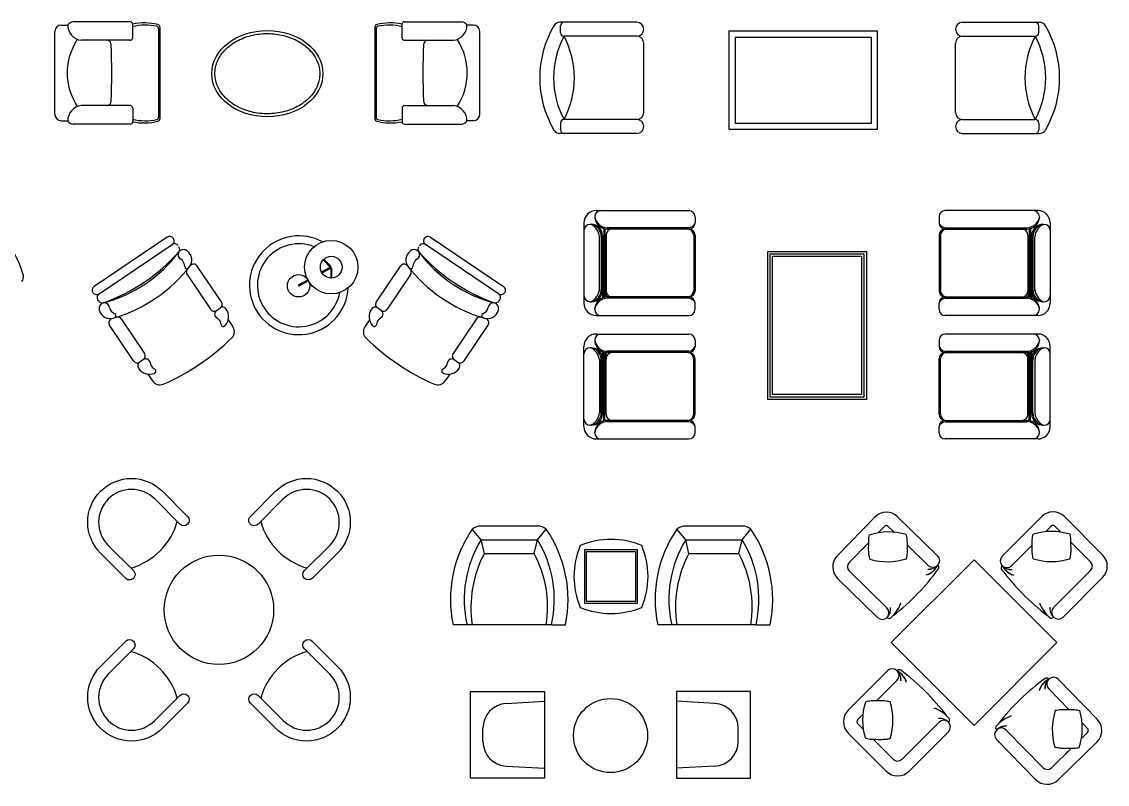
# Model space of a CAD drawing. Header units: inches. Extents: x -1722 to 16025, y 4938 to 18448.
# Drawn here: x 7227 to 16025, y 12135 to 18312 of the extents above; entities that cross this region are included whole.
import ezdxf

# ---------------------------------------------------------------- set-up
doc = ezdxf.new("R2010")
doc.units = ezdxf.units.IN
doc.header["$MEASUREMENT"] = 0
doc.layers.add('freecads.com', color=7, linetype='Continuous')

msp = doc.modelspace()

# ---------------------------------------------------------------- linework, layer by layer
at = {"layer": 'freecads.com'}
for p, q in [((7673.6, 18312.2), (7644, 18312.2)), ((8106.4, 18312.2), (7673.6, 18312.2)), ((10329, 18312.2), (10761.8, 18312.2)), ((10761.8, 18312.2), (10791.4, 18312.2)), ((11621.8, 18307.3), (11588.9, 18307.3)), ((12212.4, 18307.3), (11621.8, 18307.3)), ((14850.6, 18307.3), (15441.2, 18307.3)), ((15441.2, 18307.3), (15474.1, 18307.3)), ((7496.4, 17560.1), (7496.4, 18234.3)), ((7546.4, 18284.3), (7600.3, 18284.3)), ((8126.4, 18182), (8126.4, 18292.2)), ((8336.4, 18255.6), (8336.4, 17538.9)), ((8346.4, 18269.3), (8346.4, 17525.2)), ((10089, 18269.3), (10089, 17525.2)), ((10099, 18255.6), (10099, 17538.9)), ((10309, 18182), (10309, 18292.2)), ((10889, 18284.3), (10835.1, 18284.3)), ((10939, 17560.1), (10939, 18234.3)), ((11593.6, 18223), (11593.6, 18279.2)), ((12960.3, 17437.8), (12960.3, 18237.8)), ((12960.3, 18237.8), (14160.3, 18237.8)), ((14160.3, 18237.8), (14160.3, 17437.8)), ((15469.3, 18223), (15469.3, 18279.2)), ((8106.4, 18162), (7710.2, 18162)), ((10329, 18162), (10725.2, 18162)), ((12212.4, 18194.8), (11621.8, 18194.8)), ((12268.6, 17576.1), (12268.6, 18138.6)), ((13010.3, 17487.8), (13010.3, 18187.8)), ((13010.3, 18187.8), (14110.3, 18187.8)), ((14110.3, 18187.8), (14110.3, 17487.8)), ((14794.3, 17576.1), (14794.3, 18138.6)), ((14850.6, 18194.8), (15441.2, 18194.8)), ((8106.4, 17632.5), (7710.2, 17632.5)), ((8126.4, 17612.5), (8126.4, 17502.2)), ((10309, 17612.5), (10309, 17502.2)), ((10329, 17632.5), (10725.2, 17632.5)), ((7546.4, 17510.1), (7600.3, 17510.1)), ((10889, 17510.1), (10835.1, 17510.1)), ((12212.4, 17519.8), (11621.8, 17519.8)), ((14850.6, 17519.8), (15441.2, 17519.8)), ((7673.6, 17482.2), (7644, 17482.2)), ((8106.4, 17482.2), (7673.6, 17482.2)), ((10329, 17482.2), (10761.8, 17482.2)), ((10761.8, 17482.2), (10791.4, 17482.2)), ((11593.6, 17491.7), (11593.6, 17435.5)), ((14160.3, 17437.8), (12960.3, 17437.8)), ((14110.3, 17487.8), (13010.3, 17487.8)), ((15469.3, 17491.7), (15469.3, 17435.5)), ((11621.8, 17407.3), (11588.9, 17407.3)), ((12212.4, 17407.3), (11621.8, 17407.3)), ((14850.6, 17407.3), (15441.2, 17407.3)), ((15441.2, 17407.3), (15474.1, 17407.3)), ((11871.5, 16732.5), (11871.5, 16726.2)), ((11883.5, 16782.5), (12633.5, 16782.5)), ((12683.5, 16732.5), (12683.5, 16682.5)), ((14661.9, 16732.5), (14661.9, 16682.5)), ((15461.9, 16782.5), (14711.9, 16782.5)), ((15473.9, 16732.5), (15473.9, 16726.2)), ((11783.5, 16682.5), (11783.5, 16032.5)), ((11841.6, 16670.9), (11833.5, 16670.9)), ((11943.5, 16635.8), (11943.5, 16079.1)), ((11953.5, 16633.7), (11953.5, 16081.3)), ((12633.5, 16632.5), (11971, 16632.5)), ((12633.5, 16642.5), (11971.5, 16642.5)), ((12633.5, 16632.5), (12013.5, 16632.5)), ((14711.9, 16642.5), (15373.9, 16642.5)), ((14711.9, 16632.5), (15331.9, 16632.5)), ((14711.9, 16632.5), (15374.4, 16632.5)), ((15391.9, 16633.7), (15391.9, 16081.3)), ((15401.9, 16635.8), (15401.9, 16079.1)), ((15503.9, 16670.9), (15511.9, 16670.9)), ((15561.9, 16682.5), (15561.9, 16032.5)), ((8406.3, 16566.3), (7814, 16167)), ((10539.4, 16566.3), (11131.7, 16167)), ((11908.5, 16132.5), (11908.5, 16570.9)), ((11923.5, 16574.2), (11923.5, 16132.5)), ((11933.5, 16582.5), (11933.5, 16075.9)), ((11963.5, 16582.5), (11963.5, 16082.5)), ((12673.5, 16582.5), (12673.5, 16132.5)), ((12683.5, 16582.5), (12683.5, 16132.5)), ((14661.9, 16582.5), (14661.9, 16132.5)), ((14671.9, 16582.5), (14671.9, 16132.5)), ((15381.9, 16582.5), (15381.9, 16082.5)), ((15411.9, 16582.5), (15411.9, 16075.9)), ((15421.9, 16574.2), (15421.9, 16132.5)), ((15436.9, 16132.5), (15436.9, 16570.9)), ((7853.9, 16107.8), (8446.2, 16507)), ((7853.9, 16107.8), (8446.2, 16507)), ((8563.6, 16458.8), (8558, 16467)), ((10382.1, 16458.8), (10387.7, 16467)), ((11091.7, 16107.8), (10499.4, 16507)), ((11091.7, 16107.8), (10499.4, 16507)), ((9727.8, 16324.9), (9668.9, 16383.8)), ((9734.7, 16329.4), (9674.6, 16389.5)), ((8844.8, 16043.5), (8650, 16332.5)), ((9656.2, 16284.9), (9733.1, 16327.9)), ((9660.8, 16276.8), (9731.3, 16316.2)), ((9731.3, 16323.5), (9731.3, 16235.7)), ((9737.7, 16319.8), (9737.7, 16235.6)), ((10100.9, 16043.5), (10295.7, 16332.5)), ((8567.4, 16263.4), (8756, 15983.6)), ((9470.6, 16181.1), (9544.4, 16222.4)), ((9475.1, 16173.1), (9548.9, 16214.3)), ((10378.3, 16263.4), (10189.7, 15983.6)), ((7849.8, 16050), (7844.3, 16058.2)), ((11095.8, 16050), (11101.4, 16058.2)), ((11841.6, 16044), (11833.5, 16044)), ((12633.5, 16082.5), (11963.5, 16082.5)), ((12633.5, 16072.5), (11971.5, 16072.5)), ((12633.5, 16082.5), (12026, 16082.5)), ((12683.5, 15982.5), (12683.5, 16032.5)), ((14661.9, 15982.5), (14661.9, 16032.5)), ((14711.9, 16082.5), (15381.9, 16082.5)), ((14711.9, 16082.5), (15319.4, 16082.5)), ((14711.9, 16072.5), (15373.9, 16072.5)), ((15503.9, 16044), (15511.9, 16044)), ((8805.5, 15974), (8835.2, 15993.9)), ((8805.5, 15974), (8835.2, 15993.9)), ((10140.1, 15974), (10110.5, 15993.9)), ((10140.1, 15974), (10110.5, 15993.9)), ((11871.5, 15982.5), (11871.5, 15988.7)), ((11883.5, 15932.5), (12633.5, 15932.5)), ((15461.9, 15932.5), (14711.9, 15932.5)), ((15473.9, 15982.5), (15473.9, 15988.7)), ((8134, 15564.4), (7939.3, 15853.4)), ((8034.3, 15904.1), (8222.9, 15624.3)), ((8900.5, 15897.1), (8938.1, 15841.2)), ((10045.2, 15897.1), (10007.6, 15841.2)), ((10911.3, 15904.1), (10722.8, 15624.3)), ((10811.6, 15564.4), (11006.4, 15853.4)), ((11883.5, 15782.3), (12633.5, 15782.3)), ((15461.9, 15782.3), (14711.9, 15782.3)), ((11783.5, 15032.3), (11783.5, 15682.3)), ((11841.6, 15670.8), (11833.5, 15670.8)), ((11871.5, 15732.3), (11871.5, 15726.1)), ((12683.5, 15732.3), (12683.5, 15682.3)), ((14661.9, 15732.3), (14661.9, 15682.3)), ((15473.9, 15732.3), (15473.9, 15726.1)), ((15503.9, 15670.8), (15511.9, 15670.8)), ((15561.9, 15032.3), (15561.9, 15682.3)), ((8213.2, 15574.7), (8183.6, 15554.8)), ((8213.2, 15574.7), (8183.6, 15554.8)), ((10732.4, 15574.7), (10762, 15554.8)), ((10732.4, 15574.7), (10762, 15554.8)), ((11908.5, 15582.3), (11908.5, 15143.9)), ((11923.5, 15140.6), (11923.5, 15582.3)), ((11933.5, 15132.3), (11933.5, 15638.9)), ((11943.5, 15079), (11943.5, 15635.7)), ((11953.5, 15081.1), (11953.5, 15633.5)), ((11963.5, 15132.3), (11963.5, 15632.3)), ((12633.5, 15632.3), (11963.5, 15632.3)), ((12633.5, 15642.3), (11971.5, 15642.3)), ((12633.5, 15632.3), (12026, 15632.3)), ((12673.5, 15132.3), (12673.5, 15582.3)), ((12683.5, 15132.3), (12683.5, 15582.3)), ((14661.9, 15132.3), (14661.9, 15582.3)), ((14671.9, 15132.3), (14671.9, 15582.3)), ((14711.9, 15642.3), (15373.9, 15642.3)), ((14711.9, 15632.3), (15381.9, 15632.3)), ((14711.9, 15632.3), (15319.4, 15632.3)), ((15381.9, 15132.3), (15381.9, 15632.3)), ((15391.9, 15081.1), (15391.9, 15633.5)), ((15401.9, 15079), (15401.9, 15635.7)), ((15411.9, 15132.3), (15411.9, 15638.9)), ((15421.9, 15140.6), (15421.9, 15582.3)), ((15436.9, 15582.3), (15436.9, 15143.9)), ((8248.9, 15457.9), (8286.6, 15402)), ((10696.7, 15457.9), (10659.1, 15402)), ((11841.6, 15043.9), (11833.5, 15043.9)), ((12633.5, 15082.3), (11971, 15082.3)), ((12633.5, 15072.3), (11971.5, 15072.3)), ((12633.5, 15082.3), (12013.5, 15082.3)), ((14711.9, 15082.3), (15331.9, 15082.3)), ((14711.9, 15082.3), (15374.4, 15082.3)), ((14711.9, 15072.3), (15373.9, 15072.3)), ((15503.9, 15043.9), (15511.9, 15043.9)), ((11871.5, 14982.3), (11871.5, 14988.6)), ((12683.5, 14982.3), (12683.5, 15032.3)), ((14661.9, 14982.3), (14661.9, 15032.3)), ((15473.9, 14982.3), (15473.9, 14988.6)), ((11883.5, 14932.3), (12633.5, 14932.3)), ((15461.9, 14932.3), (14711.9, 14932.3)), ((13836, 13986.5), (14141.2, 14299.8)), ((14325.5, 14302.2), (14649.9, 13986.1)), ((15492.9, 14302.8), (15172.6, 13982.5)), ((15986.4, 13993.6), (15677.1, 14302.8)), ((14170.8, 14174.6), (14218.7, 14223.8)), ((14250, 14224.2), (14295.8, 14179.5)), ((15569.4, 14225.8), (15524.1, 14180.5)), ((15649.2, 14177.2), (15600.6, 14225.8)), ((13933.5, 13931), (14091.1, 14092.8)), ((14045.4, 14045.9), (14091.1, 14092.8)), ((15889.6, 13936.8), (15729.9, 14096.5)), ((15776.2, 14050.2), (15729.9, 14096.5)), ((12217.7, 14033.2), (11787.7, 14033.2)), ((11787.7, 14033.2), (11787.7, 13603.2)), ((12202.7, 14018.2), (11802.7, 14018.2)), ((11802.7, 14018.2), (11802.7, 13618.2)), ((12202.7, 13618.2), (12202.7, 14018.2)), ((12217.7, 13603.2), (12217.7, 14033.2)), ((14404.9, 14073.2), (14574.1, 13908.4)), ((15416.4, 14072.8), (15249.4, 13905.8)), ((14944.4, 13954.3), (14272.6, 13282.6)), ((14650.9, 13909.4), (14653.2, 13907.2)), ((15616.1, 13282.6), (14944.4, 13954.3)), ((15172.6, 13905.8), (15170.3, 13903.5)), ((13934.4, 13860.3), (14238.6, 13564)), ((15889.6, 13866.1), (15589.3, 13565.8)), ((13838.4, 13802.3), (14162.8, 13486.2)), ((15986.4, 13809.3), (15666.1, 13489)), ((11787.7, 13603.2), (12217.7, 13603.2)), ((11802.7, 13618.2), (12202.7, 13618.2)), ((14338.3, 13572.1), (14339.2, 13572.5)), ((15489.6, 13572.6), (15488.7, 13573)), ((14239.6, 13487.2), (14241.9, 13485)), ((14239.6, 13487.2), (14241.9, 13485)), ((15589.3, 13489), (15587.1, 13486.8)), ((15589.3, 13489), (15587.1, 13486.8)), ((14272.6, 13282.6), (14944.4, 12610.8)), ((14944.4, 12610.8), (15616.1, 13282.6)), ((13924.2, 12734.1), (14244.4, 13054.4)), ((14321.2, 13054.4), (14323.5, 13056.6)), ((14154.1, 12810.5), (14321.2, 12977.6)), ((15550.4, 12986.7), (15548.1, 12989)), ((15943.2, 12661.3), (15627.1, 12985.7)), ((10864.4, 12185.6), (10864.4, 12885.6)), ((10864.4, 12885.6), (11464.4, 12885.6)), ((11464.4, 12885.6), (11464.4, 12185.6)), ((13133.1, 12885.6), (12533.1, 12885.6)), ((12533.1, 12885.6), (12533.1, 12185.6)), ((13133.1, 12185.6), (13133.1, 12885.6)), ((15714.2, 12740.7), (15549.4, 12910)), ((11153, 12789.3), (11464.4, 12807.1)), ((12844.5, 12789.3), (12533.1, 12807.1)), ((14001.2, 12657.6), (14046.4, 12702.8)), ((14654.4, 12737.4), (14653.9, 12738.3)), ((15213.1, 12674.1), (15213.5, 12675)), ((10964.4, 12481.5), (10964.4, 12589.6)), ((13033.1, 12481.5), (13033.1, 12589.6)), ((14049.7, 12577.8), (14001.2, 12626.3)), ((14360.9, 12337.4), (14661.2, 12637.6)), ((14737.9, 12637.6), (14740.2, 12639.9)), ((14737.9, 12637.6), (14740.2, 12639.9)), ((15865.2, 12585.8), (15820.5, 12631.6)), ((14233.4, 12240.6), (13924.2, 12549.8)), ((14290.2, 12337.4), (14130.5, 12497.1)), ((14176.8, 12450.7), (14130.5, 12497.1)), ((14417.7, 12240.6), (14737.9, 12560.8)), ((15128.2, 12575.5), (15126, 12577.7)), ((15128.2, 12575.5), (15126, 12577.7)), ((15443.3, 12174.3), (15127.2, 12498.7)), ((15501.3, 12270.3), (15205, 12574.5)), ((15815.6, 12506.7), (15864.8, 12554.6)), ((15572, 12269.4), (15733.8, 12427)), ((15627.5, 12171.9), (15940.8, 12477.1)), ((15686.9, 12381.3), (15733.8, 12427)), ((11153, 12281.9), (11464.4, 12264.1)), ((12844.5, 12281.9), (12533.1, 12264.1)), ((11464.4, 12185.6), (10864.4, 12185.6)), ((12533.1, 12185.6), (13133.1, 12185.6))]:
    msp.add_line(p, q, dxfattribs=at)
at = {"layer": 'freecads.com', "ltscale": 10}
for p, q in [((13272.7, 15251.8), (13272.7, 16451.8)), ((13272.7, 16451.8), (14072.7, 16451.8)), ((14072.7, 16451.8), (14072.7, 15251.8)), ((13292.7, 15271.8), (13292.7, 16431.8)), ((13292.7, 16431.8), (14052.7, 16431.8)), ((13312.7, 15291.8), (13312.7, 16411.8)), ((13312.7, 16411.8), (14032.7, 16411.8)), ((14032.7, 16411.8), (14032.7, 15291.8)), ((14052.7, 16431.8), (14052.7, 15271.8)), ((14072.7, 15251.8), (13272.7, 15251.8)), ((14052.7, 15271.8), (13292.7, 15271.8)), ((14032.7, 15291.8), (13312.7, 15291.8))]:
    msp.add_line(p, q, dxfattribs=at)
at = {"layer": 'freecads.com', "ltscale": 5}
for p, q in [((10950.3, 14116.1), (10878.5, 14200.8)), ((10950.3, 14227.2), (11406.2, 14227.2)), ((11406.2, 14116.1), (11478, 14200.8)), ((12608.5, 14116.1), (12536.7, 14200.8)), ((12608.5, 14227.2), (13064.4, 14227.2)), ((13064.4, 14116.1), (13136.1, 14200.8)), ((10950.3, 14116.1), (11406.2, 14116.1)), ((10950.3, 14116.1), (11406.2, 14116.1)), ((10976.2, 14005.1), (10950.3, 14116.1)), ((11380.3, 14005.1), (11406.2, 14116.1)), ((12608.5, 14116.1), (13064.4, 14116.1)), ((12608.5, 14116.1), (13064.4, 14116.1)), ((12634.4, 14005.1), (12608.5, 14116.1)), ((13038.4, 14005.1), (13064.4, 14116.1)), ((10976.2, 14005.1), (11380.3, 14005.1)), ((12634.4, 14005.1), (13038.4, 14005.1)), ((11520.9, 13427.7), (10835.6, 13427.7)), ((13179.1, 13427.7), (12493.7, 13427.7))]:
    msp.add_line(p, q, dxfattribs=at)
at = {"layer": 'freecads.com', "ltscale": 0.2}
for p, q in [((10835.6, 13427.7), (10723, 13427.7)), ((11520.9, 13427.7), (11633.5, 13427.7)), ((12493.7, 13427.7), (12381.2, 13427.7)), ((13179.1, 13427.7), (13291.7, 13427.7))]:
    msp.add_line(p, q, dxfattribs=at)
at = {"layer": 'freecads.com'}
for points in [[(8304.5, 14446, 0.414214), (7928.6, 14446), (7928.2, 14445.6, 0.414214), (7928.2, 14069.8), (8132.5, 13865.5, -1), (8069.9, 13802.8), (7865.6, 14007.1, -0.414214), (7865.6, 14508.3), (7865.9, 14508.6, -0.414214), (8367.1, 14508.6), (8571.4, 14304.4, -1), (8508.7, 14241.7)], [(9723.1, 14069.8, 0.414214), (9723.1, 14445.6), (9722.8, 14446, 0.414214), (9346.9, 14446), (9142.6, 14241.7, -1), (9080, 14304.4), (9284.3, 14508.6, -0.414214), (9785.4, 14508.6), (9785.8, 14508.3, -0.414214), (9785.8, 14007.1), (9581.5, 13802.8, -1), (9518.9, 13865.5)], [(7928.2, 13027.3, 0.414214), (7928.2, 12651.4), (7928.6, 12651.1, 0.414214), (8304.5, 12651.1), (8508.7, 12855.3, -1), (8571.4, 12792.7), (8367.1, 12588.4, -0.414214), (7865.9, 12588.4), (7865.6, 12588.8, -0.414214), (7865.6, 13090), (8069.9, 13294.2, -1), (8132.5, 13231.6)], [(9346.9, 12651.1, 0.414214), (9722.8, 12651.1), (9723.1, 12651.4, 0.414214), (9723.1, 13027.3), (9518.9, 13231.6, -1), (9581.5, 13294.2), (9785.8, 13090, -0.414214), (9785.8, 12588.8), (9785.4, 12588.4, -0.414214), (9284.3, 12588.4), (9080, 12792.7, -1), (9142.6, 12855.3)]]:
    msp.add_lwpolyline(points, format="xyb", close=True, dxfattribs=at)
for points in [[(14097.8, 14156.8, -0.15196), (14395.6, 14160.6, -0.15196)], [(15722.4, 14160.3, 0.15196), (15424.5, 14160.3, 0.15196)], [(14066.6, 12504.6, -0.15196), (14066.6, 12802.4, -0.15196)], [(15797.7, 12433.7, 0.15196), (15801.6, 12731.5, 0.15196)]]:
    msp.add_lwpolyline(points, format="xyb", dxfattribs=at)
for centre, radius in [((9735.5, 16323.9), 216.4), ((9735.5, 16323.9), 88.4), ((9471.1, 16173.3), 91), ((8825.7, 13548.5), 443), ((11998.7, 12529.7), 300)]:
    msp.add_circle(centre, radius, dxfattribs=at)
for centre, radius, start, end in [((7655.3, 18241.8), 71.3, 99.11522, 140.28148), ((8106.4, 18292.2), 20, 0, 90), ((8221.4, 17865.4), 437.3, 75.42893, 102.55136), ((10214, 17865.4), 437.3, 77.44864, 104.57107), ((10329, 18292.2), 20, 90, 180), ((10780.1, 18241.8), 71.3, 39.71852, 80.88478), ((11588.9, 18251.1), 56.3, 90, 149.3967), ((11621.8, 18279.2), 28.1, 90, 180), ((12212.4, 18251.1), 56.3, 270, 90), ((14850.6, 18251.1), 56.3, 90, 270), ((15441.2, 18279.2), 28.1, 0, 90), ((15474.1, 18251.1), 56.3, 30.6033, 90), ((7546.4, 18234.3), 50, 90, 180), ((7722.7, 18283.7), 122.4, 178.29105, 264.10205), ((8230.9, 17867.6), 417.3, 77.5031, 104.50166), ((8316.4, 18255.6), 20, 0, 76.16809), ((8326.4, 18269.3), 20, 0, 75.42893), ((10109, 18269.3), 20, 104.57107, 180), ((10119, 18255.6), 20, 103.83191, 180), ((10204.5, 17867.6), 417.3, 75.49834, 102.4969), ((10712.7, 18283.7), 122.4, 275.89795, 1.70895), ((10889, 18234.3), 50, 0, 90), ((12254.6, 17857.3), 829.7, 149.3967, 210.6033), ((11621.8, 18223), 28.1, 180, 270), ((15441.2, 18223), 28.1, 270, 0), ((14808.4, 17857.3), 829.7, 329.3967, 30.6033), ((7912.5, 18124.9), 38.6, 2.92609, 73.85743), ((3483.6, 17897.2), 4473.4, 357.05785, 2.94215), ((8106.4, 18182), 20, 270, 0), ((10329, 18182), 20, 180, 270), ((14951.8, 17897.2), 4473.4, 177.05785, 182.94215), ((10522.9, 18124.9), 38.6, 106.14257, 177.07391), ((12254.6, 17857.3), 717.2, 151.92751, 208.07249), ((10984.2, 17857.3), 721.4, 332.10423, 27.89577), ((12212.4, 18138.6), 56.3, 0, 90), ((14850.6, 18138.6), 56.3, 90, 180), ((16078.7, 17857.3), 721.4, 152.10423, 207.89577), ((14808.4, 17857.3), 717.2, 331.92751, 28.07249), ((7722.7, 17510.7), 122.4, 95.89795, 181.70895), ((7912.5, 17669.6), 38.6, 286.14257, 357.07391), ((8106.4, 17612.5), 20, 0, 90), ((10329, 17612.5), 20, 90, 180), ((10522.9, 17669.6), 38.6, 182.92609, 253.85743), ((10712.7, 17510.7), 122.4, 358.29105, 84.10205), ((7546.4, 17560.1), 50, 180, 270), ((8230.9, 17926.8), 417.3, 255.49834, 282.4969), ((8316.4, 17538.9), 20, 283.83191, 0), ((8326.4, 17525.2), 20, 284.57107, 0), ((10109, 17525.2), 20, 180, 255.42893), ((10119, 17538.9), 20, 180, 256.16809), ((10204.5, 17926.8), 417.3, 257.5031, 284.50166), ((10889, 17560.1), 50, 270, 0), ((11621.8, 17491.7), 28.1, 90, 180), ((12212.4, 17576.1), 56.3, 270, 0), ((12212.4, 17463.6), 56.3, 270, 90), ((14850.6, 17576.1), 56.3, 180, 270), ((14850.6, 17463.6), 56.3, 90, 270), ((15441.2, 17491.7), 28.1, 0, 90), ((7655.3, 17552.7), 71.3, 219.71852, 260.88478), ((8106.4, 17502.2), 20, 270, 0), ((8221.4, 17929.1), 437.3, 257.44864, 284.57107), ((10214, 17929.1), 437.3, 255.42893, 282.55136), ((10329, 17502.2), 20, 180, 270), ((10780.1, 17552.7), 71.3, 279.11522, 320.28148), ((11588.9, 17463.6), 56.3, 210.6033, 270), ((11621.8, 17435.5), 28.1, 180, 270), ((15441.2, 17435.5), 28.1, 270, 0), ((15474.1, 17463.6), 56.3, 270, 329.3967), ((6517, 16069.6), 746.7, 14.3967, 75.6033), ((11883.5, 16682.5), 100, 90, 180), ((11921.5, 16732.5), 50, 90, 180), ((11976.8, 16750.3), 108, 192.8999, 267.20775), ((11968.8, 16729.9), 97.4, 183.48185, 271.31885), ((12633.5, 16732.5), 50, 0, 90), ((14711.9, 16732.5), 50, 90, 180), ((15368.7, 16750.3), 108, 272.79225, 347.1001), ((15376.7, 16729.9), 97.4, 268.68115, 356.51815), ((15423.9, 16732.5), 50, 0, 90), ((15461.9, 16682.5), 100, 0, 90), ((11833.5, 16620.9), 50, 90, 180), ((11782.1, 16558.7), 127, 5.52928, 62.0925), ((11823.8, 16572.8), 99.7, 359.2069, 79.75169), ((11842.7, 16580), 90.9, 1.52255, 90.71166), ((12013.5, 16582.5), 50, 90, 180), ((12013.5, 16582.5), 50, 90, 180), ((12633.5, 16682.5), 50, 270, 0), ((12617.9, 16720.3), 79.4, 281.38334, 325.06173), ((12633.5, 16582.5), 50, 0, 90), ((12610.2, 16572.8), 64.1, 8.67567, 68.64395), ((14711.9, 16682.5), 50, 180, 270), ((14711.9, 16582.5), 50, 90, 180), ((14727.6, 16720.3), 79.4, 214.93827, 258.61666), ((14735.3, 16572.8), 64.1, 111.35605, 171.32433), ((15331.9, 16582.5), 50, 0, 90), ((15331.9, 16582.5), 50, 0, 90), ((15502.8, 16580), 90.9, 89.28834, 178.47745), ((15521.6, 16572.8), 99.7, 100.24831, 180.7931), ((15563.3, 16558.7), 127, 117.9075, 174.47072), ((15511.9, 16620.9), 50, 0, 90), ((8426.3, 16536.7), 35.7, 303.98144, 123.98144), ((9473, 16177.2), 400.1, 61.37904, 357.0253), ((10519.4, 16536.7), 35.7, 56.01856, 236.01856), ((8466.2, 16477.4), 35.7, 33.98144, 123.98144), ((8471.7, 16469.2), 35.7, 321.77303, 33.98144), ((8539.1, 16416.2), 50, 53.8624, 141.77303), ((8512.6, 16382.9), 92.5, 316.93467, 52.79183), ((9473, 16177.2), 336.1, 68.44133, 349.96301), ((10433, 16382.9), 92.5, 127.20817, 223.06533), ((10406.6, 16416.2), 50, 38.22697, 126.1376), ((10473.9, 16469.2), 35.7, 146.01856, 218.22697), ((10479.5, 16477.4), 35.7, 56.01856, 146.01856), ((7395.9, 17426.3), 1475.6, 289.53763, 318.42525), ((7613.2, 17103.9), 1103.3, 284.49511, 323.46777), ((8538.5, 16426.2), 44, 151.67068, 239.61421), ((8473.5, 16327.3), 74.5, 1.40902, 54.96213), ((10472.1, 16327.3), 74.5, 125.03787, 178.59098), ((10407.1, 16426.2), 44, 300.38579, 28.32932), ((11549.7, 17426.3), 1475.6, 221.57475, 250.46237), ((11332.4, 17103.9), 1103.3, 216.53223, 255.50489), ((7627.3, 17083.8), 1221.6, 286.64798, 322.16725), ((8565.6, 16329.7), 17.7, 182.00906, 325.47525), ((8597, 16283.4), 35.7, 140.46232, 213.98144), ((7627.3, 17083.8), 1221.6, 320.46232, 322.16725), ((8620.4, 16312.6), 35.7, 33.98144, 142.16725), ((10325.3, 16312.6), 35.7, 37.83275, 146.01856), ((11318.3, 17083.8), 1221.6, 217.83275, 253.35202), ((11318.3, 17083.8), 1221.6, 217.83275, 219.53768), ((10380, 16329.7), 17.7, 214.52475, 357.99094), ((10348.7, 16283.4), 35.7, 326.01856, 39.53768), ((7191.2, 16242.7), 50.6, 315, 14.3967), ((7834, 16137.4), 35.7, 123.98144, 303.98144), ((7873.9, 16078.2), 35.7, 123.98144, 213.98144), ((9473.8, 16177.6), 4.76, 132.08846, 286.31588), ((11111.7, 16137.4), 35.7, 236.01856, 56.01856), ((11071.8, 16078.2), 35.7, 326.01856, 56.01856), ((11782.1, 16156.2), 127, 297.9075, 354.47072), ((11842.4, 16135.6), 91.6, 269.49816, 5.02789), ((11823.8, 16142.1), 99.7, 280.24831, 0.7931), ((12013.5, 16132.5), 50, 180, 270), ((12013.5, 16132.5), 50, 180, 270), ((12633.5, 16132.5), 50, 270, 0), ((12610.2, 16142.1), 64.1, 291.35605, 351.32433), ((14711.9, 16132.5), 50, 180, 270), ((14735.3, 16142.1), 64.1, 188.67567, 248.64395), ((15331.9, 16132.5), 50, 270, 0), ((15331.9, 16132.5), 50, 270, 0), ((15503.1, 16135.6), 91.6, 174.97211, 270.50184), ((15521.6, 16142.1), 99.7, 179.2069, 259.75169), ((15563.3, 16156.2), 127, 185.52928, 242.0925), ((7879.4, 16070), 35.7, 213.98144, 286.18985), ((7903.3, 15987.6), 50, 106.18985, 194.10048), ((7894.2, 15991.9), 44, 8.34867, 96.2922), ((8815.2, 16023.6), 35.7, 303.98144, 33.98144), ((10130.5, 16023.6), 35.7, 146.01856, 236.01856), ((11051.4, 15991.9), 44, 83.7078, 171.65133), ((11066.2, 16070), 35.7, 253.81015, 326.01856), ((11042.3, 15987.6), 50, 345.89952, 73.81015), ((11833.5, 16094), 50, 180, 270), ((11883.5, 16032.5), 100, 180, 270), ((11968.8, 15985), 97.4, 88.68115, 176.51815), ((11976.8, 15964.6), 108, 92.79225, 167.1001), ((12633.5, 16032.5), 50, 0, 90), ((12623.9, 16009.1), 64.1, 21.35605, 81.32433), ((14711.9, 16032.5), 50, 90, 180), ((14721.6, 16009.1), 64.1, 98.67567, 158.64395), ((15368.7, 15964.6), 108, 12.8999, 87.20775), ((15376.7, 15985), 97.4, 3.48185, 91.31885), ((15461.9, 16032.5), 100, 270, 0), ((15511.9, 16094), 50, 270, 0), ((7944.1, 15999.7), 92.5, 195.17104, 291.0282), ((8010.3, 16015), 74.5, 193.00075, 246.55386), ((7973.5, 15930.6), 17.7, 282.48763, 65.95381), ((8785.6, 16003.6), 35.7, 213.98144, 303.98144), ((8827.7, 15944.1), 37.2, 126.60523, 234.00568), ((8855.5, 15963.9), 36.3, 35.45, 124.14743), ((8795.8, 15924), 108.1, 317.44611, 34.30419), ((10149.9, 15924), 108.1, 145.69581, 222.55389), ((10090.2, 15963.9), 36.3, 55.85257, 144.55), ((10118, 15944.1), 37.2, 305.99432, 53.39477), ((10160.1, 16003.6), 35.7, 236.01856, 326.01856), ((10972.2, 15930.6), 17.7, 114.04619, 257.51237), ((10935.3, 16015), 74.5, 293.44614, 346.99925), ((11001.5, 15999.7), 92.5, 248.9718, 344.82896), ((11921.5, 15982.5), 50, 180, 270), ((12633.5, 15982.5), 50, 270, 0), ((14711.9, 15982.5), 50, 180, 270), ((15423.9, 15982.5), 50, 270, 0), ((7968.9, 15873.4), 35.7, 105.79562, 213.98144), ((7626.6, 17083.3), 1221.6, 285.79562, 287.50056), ((8004.7, 15884.1), 35.7, 33.98144, 107.50056), ((8778.3, 15855.1), 65.1, 11.98586, 64.97103), ((8860.4, 15863), 19.2, 163.03453, 321.23514), ((8878.9, 15801.3), 71.4, 314.67563, 33.98144), ((10066.8, 15801.3), 71.4, 146.01856, 225.32437), ((10085.3, 15863), 19.2, 218.76486, 16.96547), ((10167.4, 15855.1), 65.1, 115.02897, 168.01414), ((10941, 15884.1), 35.7, 72.49944, 146.01856), ((11319.1, 17083.3), 1221.6, 252.49944, 254.20438), ((10976.8, 15873.4), 35.7, 326.01856, 74.20438), ((7661, 17033), 1803.6, 293.28725, 314.67563), ((11284.6, 17033), 1803.6, 225.32437, 246.71275), ((11883.5, 15682.3), 100, 90, 180), ((11921.5, 15732.3), 50, 90, 180), ((12633.5, 15732.3), 50, 0, 90), ((14711.9, 15732.3), 50, 90, 180), ((15423.9, 15732.3), 50, 0, 90), ((15461.9, 15682.3), 100, 0, 90), ((11833.5, 15620.8), 50, 90, 180), ((11782.1, 15558.6), 127, 5.52928, 62.0925), ((11823.8, 15572.7), 99.7, 359.2069, 79.75169), ((11842.4, 15579.2), 91.6, 354.97211, 90.50184), ((11976.8, 15750.2), 108, 192.8999, 267.20775), ((11968.8, 15729.8), 97.4, 183.48185, 271.31885), ((12633.5, 15682.3), 50, 270, 0), ((12623.9, 15705.7), 64.1, 278.67567, 338.64395), ((14711.9, 15682.3), 50, 180, 270), ((14721.6, 15705.7), 64.1, 201.35605, 261.32433), ((15368.7, 15750.2), 108, 272.79225, 347.1001), ((15376.7, 15729.8), 97.4, 268.68115, 356.51815), ((15503.1, 15579.2), 91.6, 89.49816, 185.02789), ((15521.6, 15572.7), 99.7, 100.24831, 180.7931), ((15563.3, 15558.6), 127, 117.9075, 174.47072), ((15511.9, 15620.8), 50, 0, 90), ((8193.3, 15604.4), 35.7, 303.98144, 33.98144), ((8232.6, 15543), 37.2, 13.9572, 121.35764), ((10713.1, 15543), 37.2, 58.64236, 166.0428), ((10752.4, 15604.4), 35.7, 146.01856, 236.01856), ((12013.5, 15582.3), 50, 90, 180), ((12013.5, 15582.3), 50, 90, 180), ((12633.5, 15582.3), 50, 0, 90), ((12610.2, 15572.7), 64.1, 8.67567, 68.64395), ((14711.9, 15582.3), 50, 90, 180), ((14735.3, 15572.7), 64.1, 111.35605, 171.32433), ((15331.9, 15582.3), 50, 0, 90), ((15331.9, 15582.3), 50, 0, 90), ((8163.7, 15584.4), 35.7, 213.98144, 303.98144), ((8203.8, 15524.6), 36.3, 123.81545, 212.51288), ((8263.2, 15565.1), 108.1, 213.65869, 290.51677), ((8333.7, 15555.4), 65.1, 182.99185, 235.97702), ((8295.6, 15482.2), 19.2, 286.72774, 84.92834), ((10650.1, 15482.2), 19.2, 95.07166, 253.27226), ((10682.5, 15565.1), 108.1, 249.48323, 326.34131), ((10612, 15555.4), 65.1, 304.02298, 357.00815), ((10782, 15584.4), 35.7, 236.01856, 326.01856), ((10741.9, 15524.6), 36.3, 327.48712, 56.18455), ((8345.8, 15442), 71.4, 213.98144, 293.28725), ((10599.9, 15442), 71.4, 246.71275, 326.01856), ((11782.1, 15156.1), 127, 297.9075, 354.47072), ((11823.8, 15142), 99.7, 280.24831, 0.7931), ((11842.7, 15134.8), 90.9, 269.28834, 358.47745), ((12013.5, 15132.3), 50, 180, 270), ((12013.5, 15132.3), 50, 180, 270), ((12633.5, 15132.3), 50, 270, 0), ((12610.2, 15142), 64.1, 291.35605, 351.32433), ((14711.9, 15132.3), 50, 180, 270), ((14735.3, 15142), 64.1, 188.67567, 248.64395), ((15331.9, 15132.3), 50, 270, 0), ((15331.9, 15132.3), 50, 270, 0), ((15502.8, 15134.8), 90.9, 181.52255, 270.71166), ((15521.6, 15142), 99.7, 179.2069, 259.75169), ((15563.3, 15156.1), 127, 185.52928, 242.0925), ((11833.5, 15093.9), 50, 180, 270), ((11968.8, 14984.9), 97.4, 88.68115, 176.51815), ((11976.8, 14964.5), 108, 92.79225, 167.1001), ((12633.5, 15032.3), 50, 0, 90), ((12617.9, 14994.5), 79.4, 34.93827, 78.61666), ((14711.9, 15032.3), 50, 90, 180), ((14727.6, 14994.5), 79.4, 101.38334, 145.06173), ((15368.7, 14964.5), 108, 12.8999, 87.20775), ((15376.7, 14984.9), 97.4, 3.48185, 91.31885), ((15511.9, 15093.9), 50, 270, 0), ((11883.5, 15032.3), 100, 180, 270), ((11921.5, 14982.3), 50, 180, 270), ((12633.5, 14982.3), 50, 270, 0), ((14711.9, 14982.3), 50, 180, 270), ((15423.9, 14982.3), 50, 270, 0), ((15461.9, 15032.3), 100, 270, 0), ((15585, 14210.7), 130.3, 45, 135), ((7958.9, 14415.3), 550.5, 286.10345, 343.89655), ((9692.5, 14415.3), 550.5, 196.10345, 253.89655), ((14234.5, 14208.9), 130.3, 45.74683, 135.74683), ((11703.1, 13632.7), 1001.4, 145.43504, 191.81619), ((10653.4, 13632.7), 1001.4, 348.18381, 34.56496), ((13361.3, 13632.7), 1001.4, 145.43504, 191.81619), ((12311.5, 13632.7), 1001.4, 348.18381, 34.56496), ((14234.5, 14208.4), 22.1, 45.74683, 135.74683), ((15585, 14210.2), 22.1, 45, 135), ((11733.8, 13633.1), 920.5, 148.34689, 192.8935), ((10622.7, 13633.1), 920.5, 347.1065, 31.65311), ((12002.7, 13468.2), 650, 67.38014, 112.61986), ((13392, 13633.1), 920.5, 148.34689, 192.8935), ((12280.8, 13633.1), 920.5, 347.1065, 31.65311), ((11792.9, 13569.5), 925.6, 151.92835, 188.81302), ((10563.5, 13569.5), 925.6, 351.18698, 28.07165), ((12352.7, 13818.2), 650, 157.38014, 202.61986), ((11652.7, 13818.2), 650, 337.38014, 22.61986), ((13451.1, 13569.5), 925.6, 151.92835, 188.81302), ((12221.7, 13569.5), 925.6, 351.18698, 28.07165), ((15894.3, 13901.4), 130.3, 315, 45), ((13929.3, 13895.6), 130.3, 135.74683, 225.74683), ((13969.3, 13896.2), 50, 135.74683, 225.74683), ((14243.1, 14438.9), 501.3, 253.52867, 288.03061), ((14504.3, 13989), 166.8, 288.39179, 331.39614), ((14580, 13973.3), 95.5, 264.41137, 317.95977), ((14576.7, 13981.9), 103.7, 266.69103, 315.68011), ((14498.4, 13993.8), 174.2, 294.60457, 330.91498), ((14612, 13947.3), 54.3, 225.74683, 45.74683), ((14638, 13891.6), 21.7, 324.48381, 45.74683), ((15211, 13944.2), 54.3, 135, 315), ((15185.7, 13888.2), 21.7, 135, 216.26302), ((15242.7, 13970.6), 95.5, 222.78706, 276.33546), ((15245.9, 13979.2), 103.7, 225.06672, 274.0558), ((15318.2, 13987.3), 166.8, 209.3507, 252.35504), ((15324, 13992.2), 174.2, 209.83185, 246.14226), ((15573.5, 14440.6), 501.3, 252.71623, 287.21817), ((15854.3, 13901.4), 50, 315, 45), ((13086.4, 15030), 1946.2, 308.34473, 323.74132), ((16722.3, 15046.7), 1946.2, 217.00551, 232.40211), ((12002.7, 14168.2), 650, 247.38014, 292.61986), ((14200.7, 13525.1), 54.3, 225.74683, 45.74683), ((14165.2, 13559.5), 103.7, 315.81356, 4.80264), ((14173.8, 13556.5), 95.5, 313.5339, 7.0823), ((14090.6, 13693.4), 276.4, 310.50384, 341.50432), ((14070.1, 13707.2), 300.3, 311.76223, 340.24592), ((15735.7, 13697.1), 276.4, 199.24252, 230.24299), ((15755.9, 13711.2), 300.3, 200.50091, 228.9846), ((15654.2, 13559.1), 95.5, 173.66454, 227.21294), ((15662.8, 13562.3), 103.7, 175.9442, 224.93328), ((15627.7, 13527.4), 54.3, 135, 315), ((14257, 13500.6), 21.7, 225.74683, 307.00986), ((15571.7, 13502.1), 21.7, 233.73698, 315), ((7958.9, 12681.8), 550.5, 16.10345, 73.89655), ((9692.5, 12681.8), 550.5, 106.10345, 163.89655), ((14282.8, 13016), 54.3, 315, 135), ((14256.3, 12984.3), 95.5, 353.66454, 47.21294), ((14247.8, 12981.1), 103.7, 355.9442, 44.93328), ((14239.6, 12908.8), 166.8, 17.64496, 60.6493), ((14234.7, 12903), 174.2, 23.85774, 60.16815), ((14338.8, 13041.3), 21.7, 53.73698, 135), ((13180.3, 11504.6), 1946.2, 37.59789, 52.99449), ((16671, 11422.2), 1946.2, 126.25868, 141.65527), ((15630, 12840.1), 166.8, 118.60386, 161.60821), ((15634.8, 12834.2), 174.2, 119.08502, 155.39543), ((15614.3, 12915.8), 95.5, 132.04023, 185.58863), ((15622.8, 12912.5), 103.7, 134.31989, 183.30897), ((15532.6, 12973.9), 21.7, 44.25317, 125.51619), ((15588.3, 12947.8), 54.3, 44.25317, 224.25317), ((11164.4, 12589.6), 200, 93.27049, 180), ((12833.1, 12589.6), 200, 0, 86.72951), ((13786.4, 12653.5), 501.3, 342.78183, 17.28377), ((14016.3, 12642), 130.3, 135, 225), ((14529.8, 12491.3), 276.4, 39.75701, 70.75748), ((14515.8, 12471), 300.3, 41.0154, 69.49909), ((15334.4, 12426.4), 276.4, 108.49568, 139.49616), ((15348.2, 12406), 300.3, 109.75408, 138.23777), ((16079.9, 12578.9), 501.3, 161.96939, 196.47133), ((14016.8, 12642), 22.1, 135, 225), ((14667.9, 12572.8), 95.5, 42.78706, 96.33546), ((14664.7, 12564.2), 103.7, 45.06672, 94.0558), ((14699.5, 12599.2), 54.3, 315, 135), ((14724.8, 12655.2), 21.7, 315, 36.26302), ((15166.1, 12536.6), 54.3, 44.25317, 224.25317), ((15141.6, 12592.9), 21.7, 142.99014, 224.25317), ((15197.4, 12509.7), 95.5, 82.9177, 136.4661), ((15200.5, 12501.1), 103.7, 85.19736, 134.18644), ((15849.3, 12570.4), 22.1, 314.25317, 44.25317), ((15849.9, 12570.4), 130.3, 314.25317, 44.25317), ((11164.4, 12481.5), 200, 180, 266.72951), ((12833.1, 12481.5), 200, 273.27049, 0), ((14325.5, 12372.7), 50, 225, 315), ((14325.5, 12332.7), 130.3, 225, 315), ((15537.1, 12305.2), 50, 224.25317, 314.25317), ((15536.6, 12265.2), 130.3, 224.25317, 314.25317)]:
    msp.add_arc(centre, radius, start, end, dxfattribs=at)
at = {"layer": 'freecads.com', "ltscale": 5}
for centre, start, end in [((10950.3, 14116.1), 90, 130.26884), ((11406.2, 14116.1), 49.73116, 90), ((12608.5, 14116.1), 90, 130.26884), ((13064.4, 14116.1), 49.73116, 90)]:
    msp.add_arc(centre, 111, start, end, dxfattribs=at)
at = {"layer": 'freecads.com'}
msp.add_ellipse((9217.7, 17891.4), major_axis=(-450, 0), ratio=0.777778, dxfattribs=at)
at = {"layer": 'freecads.com', "extrusion": (0, 0, -1)}
msp.add_ellipse((8243.1, 17897.2), major_axis=(-645.5, 0), ratio=0.87151, start_param=-0.505878, end_param=0.505878, dxfattribs=at)
at = {"layer": 'freecads.com'}
msp.add_ellipse((10192.3, 17897.2), major_axis=(645.5, 0), ratio=0.87151, start_param=-0.505878, end_param=0.505878, dxfattribs=at)
for points, knots in [([(8792.7, 17891.4), (8792.7, 17881), (8793.4, 17870.6), (8796.8, 17843.7), (8800.5, 17827.3), (8811.3, 17795.1), (8818.3, 17779.2), (8835.6, 17748.5), (8845.8, 17733.5), (8869.2, 17704.9), (8882.4, 17691.3), (8911.5, 17665.7), (8927.4, 17653.7), (8961.5, 17631.8), (8979.7, 17621.8), (9018, 17604.2), (9038.1, 17596.5), (9079.6, 17583.7), (9101, 17578.5), (9144.7, 17570.8), (9167, 17568.3), (9211.8, 17566), (9234.3, 17566.2), (9278.9, 17569.4), (9301.1, 17572.3), (9344.5, 17580.8), (9365.8, 17586.4), (9406.9, 17600), (9426.7, 17608.1), (9464.4, 17626.4), (9482.3, 17636.7), (9515.6, 17659.3), (9531.1, 17671.5), (9559.3, 17697.7), (9572.1, 17711.5), (9594.5, 17740.5), (9604.3, 17755.6), (9620.5, 17786.7), (9627, 17802.6), (9636.8, 17835.1), (9640, 17851.5), (9643.2, 17884.5), (9643.1, 17901.1), (9639.5, 17934.2), (9636.1, 17950.6), (9626, 17983), (9619.3, 17998.9), (9602.7, 18029.8), (9592.8, 18044.9), (9570, 18073.7), (9557.1, 18087.5), (9528.5, 18113.5), (9512.9, 18125.6), (9479.3, 18147.9), (9461.3, 18158.1), (9423.3, 18176.2), (9403.4, 18184.1), (9362.2, 18197.5), (9340.8, 18202.9), (9297.3, 18211.1), (9275.1, 18213.9), (9230.4, 18216.7), (9207.9, 18216.8), (9163.2, 18214.2), (9140.9, 18211.5), (9097.3, 18203.5), (9076, 18198.2), (9034.6, 18185.1), (9014.6, 18177.3), (8976.5, 18159.4), (8958.4, 18149.3), (8924.6, 18127.1), (8908.9, 18115.1), (8880.1, 18089.3), (8867, 18075.5), (8844, 18046.8), (8833.9, 18031.8), (8817.1, 18000.9), (8810.2, 17985), (8799.8, 17952.7), (8796.2, 17936.3), (8793.2, 17910.4), (8792.7, 17900.9), (8792.7, 17891.4)], [0, 0, 0, 0, 0.098285, 0.098285, 0.254581, 0.254581, 0.410878, 0.410878, 0.567174, 0.567174, 0.72347, 0.72347, 0.879766, 0.879766, 1.036062, 1.036062, 1.192359, 1.192359, 1.348655, 1.348655, 1.504951, 1.504951, 1.661247, 1.661247, 1.817544, 1.817544, 1.97384, 1.97384, 2.130136, 2.130136, 2.286432, 2.286432, 2.442729, 2.442729, 2.599025, 2.599025, 2.755321, 2.755321, 2.911617, 2.911617, 3.067914, 3.067914, 3.22421, 3.22421, 3.380506, 3.380506, 3.536802, 3.536802, 3.693098, 3.693098, 3.849395, 3.849395, 4.005691, 4.005691, 4.161987, 4.161987, 4.318283, 4.318283, 4.47458, 4.47458, 4.630876, 4.630876, 4.787172, 4.787172, 4.943468, 4.943468, 5.099765, 5.099765, 5.256061, 5.256061, 5.412357, 5.412357, 5.568653, 5.568653, 5.72495, 5.72495, 5.881246, 5.881246, 6.037542, 6.037542, 6.193838, 6.193838, 6.283185, 6.283185, 6.283185, 6.283185]), ([(14100.9, 13958.2), (14098.3, 13969.3), (14096.1, 13980.5), (14094.4, 13991.7), (14093.5, 13997.2), (14091.4, 14013.5), (14089.8, 14050), (14091.7, 14085), (14090.2, 14123.8), (14094.5, 14142.4), (14097.8, 14156.8)], [-0.0002866, -0.0002866, -0.0002866, -0.0002866, 0.0460473, 0.0460473, 0.0460473, 0.0684504, 0.1132877, 0.1942981, 0.2115305, 0.2711605, 0.2711605, 0.2711605, 0.2711605]), ([(14398.2, 13962.2), (14401, 13978.8), (14405.6, 14006.3), (14406.5, 14054.1), (14403.6, 14089.1), (14404.1, 14127.9), (14399.3, 14146.4), (14395.6, 14160.6)], [0, 0, 0, 0, 0.0684504, 0.1132877, 0.1942981, 0.2115305, 0.2711605, 0.2711605, 0.2711605, 0.2711605]), ([(15424.5, 13961.9), (15421.5, 13978.5), (15416.6, 14005.9), (15415.1, 14053.7), (15417.5, 14088.7), (15416.5, 14127.5), (15421, 14146), (15424.5, 14160.3)], [0, 0, 0, 0, 0.0684504, 0.1132877, 0.1942981, 0.2115305, 0.2711605, 0.2711605, 0.2711605, 0.2711605]), ([(15721.9, 13961.7), (15724.4, 13972.9), (15726.4, 13984.1), (15728, 13995.4), (15728.8, 14000.8), (15730.7, 14017.2), (15731.8, 14053.6), (15729.4, 14088.7), (15730.4, 14127.5), (15725.9, 14146), (15722.4, 14160.3)], [-0.0002866, -0.0002866, -0.0002866, -0.0002866, 0.0460473, 0.0460473, 0.0460473, 0.0684504, 0.1132877, 0.1942981, 0.2115305, 0.2711605, 0.2711605, 0.2711605, 0.2711605]), ([(14265.1, 12802.4), (14248.5, 12805.4), (14221.1, 12810.4), (14173.3, 12811.9), (14138.3, 12809.5), (14099.4, 12810.4), (14081, 12805.9), (14066.6, 12802.4)], [0, 0, 0, 0, 0.0684504, 0.1132877, 0.1942981, 0.2115305, 0.2711605, 0.2711605, 0.2711605, 0.2711605]), ([(15603.2, 12734.1), (15619.8, 12736.9), (15647.3, 12741.5), (15695.1, 12742.3), (15730.1, 12739.5), (15768.9, 12739.9), (15787.3, 12735.2), (15801.6, 12731.5)], [0, 0, 0, 0, 0.0684504, 0.1132877, 0.1942981, 0.2115305, 0.2711605, 0.2711605, 0.2711605, 0.2711605]), ([(14265.2, 12505.1), (14254.1, 12502.6), (14242.9, 12500.5), (14231.6, 12499), (14226.2, 12498.2), (14209.8, 12496.3), (14173.3, 12495.1), (14138.3, 12497.5), (14099.4, 12496.5), (14081, 12501.1), (14066.6, 12504.6)], [-0.0002866, -0.0002866, -0.0002866, -0.0002866, 0.0460473, 0.0460473, 0.0460473, 0.0684504, 0.1132877, 0.1942981, 0.2115305, 0.2711605, 0.2711605, 0.2711605, 0.2711605]), ([(15599.2, 12436.8), (15610.3, 12434.1), (15621.5, 12431.9), (15632.7, 12430.2), (15638.1, 12429.4), (15654.5, 12427.2), (15690.9, 12425.6), (15726, 12427.6), (15764.8, 12426.1), (15783.4, 12430.3), (15797.7, 12433.7)], [-0.0002866, -0.0002866, -0.0002866, -0.0002866, 0.0460473, 0.0460473, 0.0460473, 0.0684504, 0.1132877, 0.1942981, 0.2115305, 0.2711605, 0.2711605, 0.2711605, 0.2711605])]:
    msp.add_open_spline(points, degree=3, knots=knots, dxfattribs=at)

doc.saveas('drawing.dxf')
